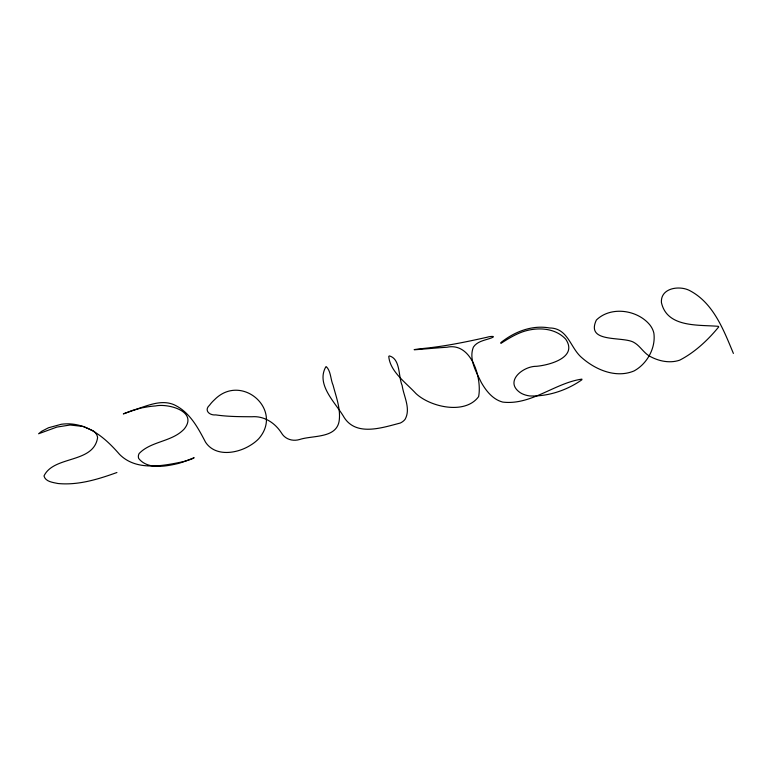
<?xml version="1.0" encoding="UTF-8"?>
<svg xmlns="http://www.w3.org/2000/svg" width="772" height="772" viewBox="0 0 772 772"><rect width="100%" height="100%" fill="white"/><g stroke="black" fill="none" stroke-linecap="round" stroke-linejoin="round"><path stroke-width="1.16" d="M116.919 472.512C98.112 479.287 78.165 485.482 57.929 483.504C52.998 482.432 45.538 481.786 43.985 475.977C53.847 455.297 93.451 463.808 97.59 437.714A19.898 12.516 -6.5 0 0 93.46 430.979L83.357 426.491L70.136 425.005L56.858 427.08L38.6 433.767L41.611 431.316L48.501 427.765L61.287 424.272A30.06 18.914 -6.5 0 1 72.626 424.108C92.1 426.366 107.269 440.204 119.564 454.39C136.248 471.209 162.496 466.027 183.254 461.656C185.927 460.961 193.82 458.655 194.148 457.671C188.976 459.755 183.804 461.907 178.429 463.451C165.941 466.356 147.78 469.926 138.709 458.5A13.973 8.791 -6.5 0 1 139.153 453.511C151.206 440.918 172.156 442.009 184.305 428.894C198.336 411.302 168.132 403.254 155.51 405.947A52.583 33.08 -6.5 0 0 143.602 407.587C138.757 407.761 108.649 419.543 132.273 410.472C145.561 406.709 160.219 398.854 173.999 404.711C189.69 411.958 197.95 427.698 205.574 442.25C215.311 456.908 236.502 453.666 249.617 445.772A44.313 27.879 -6.5 0 0 258.668 438.805C284.067 409.864 241.404 372.384 214.519 399.722A47.719 30.021 -6.5 0 0 209.646 405.107C203.654 410.337 209.54 415.606 215.774 414.902C227.721 416.668 239.822 416.687 251.865 416.755C264.12 415.78 274.909 422.834 281.375 432.822C285.109 439.355 292.781 441.623 299.758 439.461C313.065 435.128 337.393 438.737 339.313 419.765C340.5 407.915 335.994 396.49 333.089 385.218C330.503 379.409 330.976 371.264 326.334 366.671L325.852 366.777C315.574 384.929 335.936 402.994 344.273 417.662C356.645 436.691 382.613 427.563 400.292 423.037A14.041 8.83 -6.5 0 0 405.126 419.254C411.022 408.6 403.708 396.364 402.125 385.431C398.246 376.62 400.716 359.067 389.387 355.902L388.76 356.355C389.947 371.535 406.091 382.825 415.876 393.479C430.467 407.22 465.265 414.969 478.611 396.625C482.162 378.579 471.605 341.928 446.978 347.236C436.46 347.902 425.97 348.915 415.452 349.706C409.835 349.909 422.554 348.597 423.683 348.433C445.135 346.29 466.269 341.928 487.277 337.2C489.014 336.447 497.081 335.627 491.552 337.885C485.25 340.278 477.492 341.021 473.41 347.072C468.585 359.019 476.15 371.776 481.265 382.42C486.109 390.931 492.864 399.539 502.784 402.096C531.165 405.474 554.943 382.931 581.885 379.129L581.885 379.776C567.073 390.275 548.014 396.673 529.727 395.949A21.77 13.693 -6.5 0 1 520.174 392.649C503.923 381.416 523.165 366.15 536.328 366.314C549.133 365.204 578.353 357.561 565.673 339.12C554.788 327.386 536.376 326.923 522.133 331.999C515.3 334.498 509.028 338.233 502.91 342.112C499.194 344.785 500.7 342.257 503.199 340.819C516.314 331.024 532.998 324.973 549.461 327.965C567.748 328.013 570.112 347.033 581.007 356.973C594.855 369.527 615.641 378.627 633.995 370.965C647.081 363.911 655.968 347.94 653.855 333.07A46.938 29.529 -6.5 0 0 649.918 324.983C637.518 309.755 610.806 305.876 596.36 320.052C585.408 343.289 622.155 336.129 633.513 342.199C640.229 345.711 643.645 353.229 650.487 356.625C659.278 361.325 670.019 363.458 679.659 360.186C694.761 352.447 708.117 339.902 718.684 326.932L718.317 326.324C698.361 324.655 667.047 327.83 661.43 302.566C660.33 287.618 680.286 285.032 690.429 290.976C713.714 303.55 723.76 330.348 733.4 353.431"/></g></svg>
